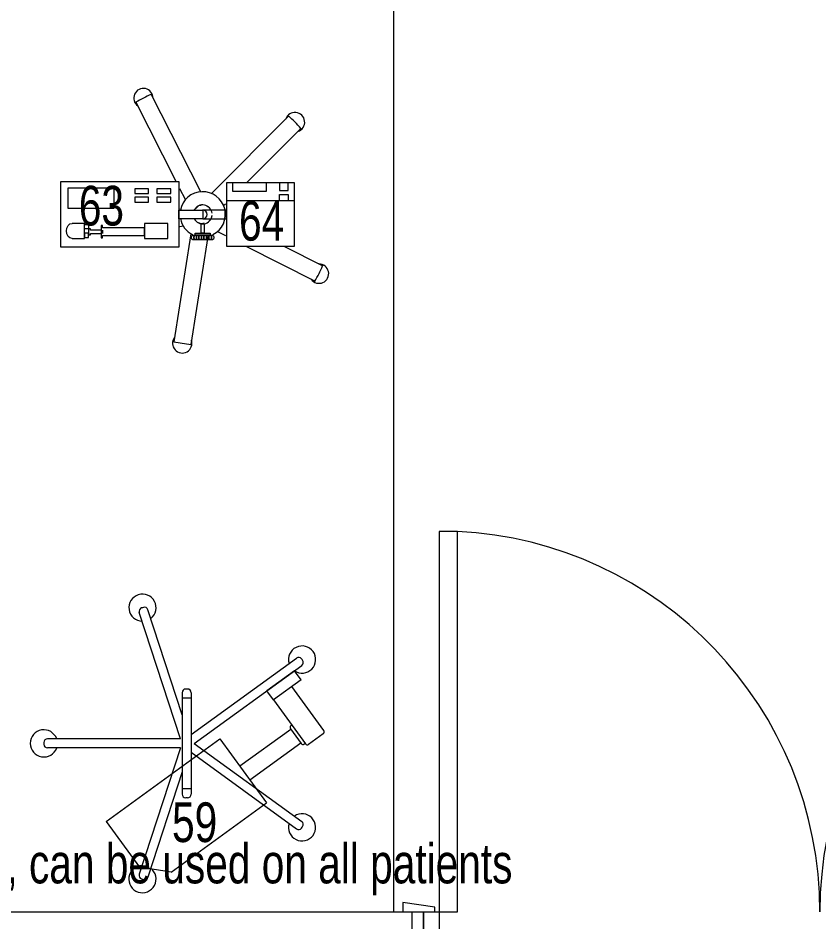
# Model space of a CAD drawing. Header units: metres. Extents: x -18745 to 220762, y -1579758 to -1356048.
# Drawn here: x 131794 to 133561, y -1460845 to -1458850 of the extents above; entities that cross this region are included whole.
import ezdxf

# ---------------------------------------------------------------- set-up
doc = ezdxf.new("R2010")
doc.units = ezdxf.units.M
doc.layers.get('0').update_dxf_attribs({"lineweight": 0})
for name, color, linetype, lineweight in [('A-100 - Copy$0$Medical Equipment and Furniture', 8, 'Continuous', 0), ('A-100 - Copy$0$Medical Equipment and Furniture1', 8, 'Continuous', 5), ('A-100 - Copy$0$Medical Equipment and Furniture2', 8, 'Continuous', 13), ('A-100 - Copy$0$Walls', 8, 'Continuous', 0), ('A-100 - Copy$0$Wooden Joinery', 8, 'Continuous', 0)]:
    doc.layers.add(name, color=color, linetype=linetype, lineweight=lineweight)
doc.styles.add('A-100 - Copy$0$X3G_ENTITY_257CFD', font='swisscl.ttf', dxfattribs={"height": 200})

# ---------------------------------------------------------------- blocks, each defined once
blk = doc.blocks.new('A-100 - Copy$0$HF12177-P')
for p, q in [((-0.0196, -0.007), (-0.1885, 0.2255)), ((0, 0), (-0.1724, 0.2372)), ((0, 0), (0.1724, 0.2372)), ((0.0196, -0.007), (0.1885, 0.2255)), ((-0.12, -0.015), (-0.12, -0.019)), ((-0.112, -0.007), (0.112, -0.007)), ((-0.1, -0.007), (-0.1, -0.027)), ((0.1, -0.007), (0.1, -0.027)), ((0.12, -0.015), (0.12, -0.019)), ((-0.0631, -0.027), (-0.2951, -0.1024)), ((-0.01, -0.0308), (-0.2889, -0.1214)), ((-0.112, -0.027), (0.112, -0.027)), ((-0.01, -0.0308), (-0.01, -0.324)), ((0.01, -0.0308), (0.01, -0.324)), ((0.01, -0.0308), (0.2889, -0.1214)), ((0.0631, -0.027), (0.2951, -0.1024))]:
    blk.add_line(p, q)
for centre, radius, start, end in [((-0.1852, 0.2378), 0.03, 325.4712, 286.5288), ((0.1852, 0.2378), 0.03, 253.4712, 214.5288), ((-0.1788, 0.2325), 0.008, 36, 125.6267), ((0.1788, 0.2325), 0.008, 54.3733, 144), ((-0.1821, 0.2302), 0.008, 126.3733, 216), ((0, -0.017), 0.315, 125.6267, 126.3733), ((0, -0.017), 0.315, 53.6267, 54.3733), ((0.1821, 0.2302), 0.008, 324, 53.6267), ((-0.112, -0.015), 0.008, 90, 180), ((-0.112, -0.019), 0.008, 180, 270), ((0.112, -0.015), 0.008, 0, 90), ((0.112, -0.019), 0.008, 270, 0), ((-0.2996, -0.1144), 0.03, 37.4712, 358.5288), ((0.2996, -0.1144), 0.03, 181.4712, 142.5288), ((-0.2926, -0.11), 0.008, 108, 197.6267), ((0, -0.017), 0.315, 197.6267, 198.3733), ((-0.2914, -0.1138), 0.008, 198.3733, 288), ((0.2914, -0.1138), 0.008, 252, 341.6267), ((0.2926, -0.11), 0.008, 342.3733, 72), ((0, -0.017), 0.315, 341.6267, 342.3733), ((0, -0.332), 0.03, 109.4712, 70.5288), ((-0.002, -0.324), 0.008, 180, 269.6267), ((0, -0.017), 0.315, 269.6267, 270.3733), ((0.002, -0.324), 0.008, 270.3733, 0)]:
    blk.add_arc(centre, radius, start, end)
blk = doc.blocks.new('A-100 - Copy$0$MONITOR ARM PLAN')
for p, q in [((0.025, -0.49375, 0), (0.025, -0.18375, 0)), ((0.025, -0.18375, 0), (0.2, -0.18375, 0)), ((0.2, -0.44375, 0), (0.2, -0.18375, 0)), ((0.2, -0.44375, 0), (0.15, -0.49375, 0)), ((0.025, -0.49375, 0), (0.15, -0.49375, 0))]:
    blk.add_line(p, q)
at = {"layer": 'A-100 - Copy$0$Medical Equipment and Furniture1'}
for p, q in [((0.025, 0.0375), (0, 0.0375)), ((0, 0.0375), (0, -0.0375)), ((0.025, 0.0375), (0.025, -0.0375)), ((0.145, 0.0125), (0.025, 0.0125)), ((0.15, 0.0075), (0.15, -0.0325)), ((0.025, -0.0375), (0, -0.0375)), ((0.025, -0.0375), (0.145, -0.0375)), ((0.09375, -0.0375), (0.09375, -0.04)), ((0.14375, -0.0375), (0.14375, -0.04)), ((0.09875, -0.045), (0.13875, -0.045)), ((0.1, -0.045), (0.1, -0.18375)), ((0.1375, -0.045), (0.1375, -0.18375))]:
    blk.add_line(p, q, dxfattribs=at)
for centre, start, end in [((0.145, 0.0075, 0), 0, 90), ((0.145, -0.0325), 270, 0), ((0.09875, -0.04), 180, 270), ((0.13875, -0.04), 270, 360)]:
    blk.add_arc(centre, 0.005, start, end, dxfattribs=at)
blk = doc.blocks.new('A-100 - Copy$0$Syringe')
at = {"layer": 'A-100 - Copy$0$Medical Equipment and Furniture2'}
for points in [[(42.9739, -11.5277), (42.7139, -11.5277), (42.7139, -11.3827), (42.9739, -11.3827), (42.9739, -11.5277)], [(42.7384, -11.5086), (42.7658, -11.5086), (42.7658, -11.475), (42.7384, -11.475)], [(42.779, -11.4899), (42.779, -11.487), (42.7748, -11.487), (42.7748, -11.5), (42.779, -11.5), (42.779, -11.497)], [(42.8023, -11.4899), (42.779, -11.4899)], [(42.8055, -11.4851), (42.8055, -11.48), (42.8023, -11.48), (42.8023, -11.5069), (42.8055, -11.5069), (42.8055, -11.5019)], [(42.8055, -11.5019), (42.8984, -11.5019), (42.8984, -11.4851), (42.8055, -11.4851)], [(42.8055, -11.4899), (42.8055, -11.497)], [(42.8055, -11.497), (42.8055, -11.4899)], [(42.8055, -11.497), (42.8055, -11.4899)], [(42.779, -11.497), (42.8023, -11.497)]]:
    blk.add_lwpolyline(points, dxfattribs=at)
for points in [[(42.8312, -11.3974), (42.7289, -11.3974), (42.7289, -11.4415), (42.8312, -11.4415)], [(42.9073, -11.3985), (42.8765, -11.3985), (42.8765, -11.4091), (42.9073, -11.4091)], [(42.956, -11.3985), (42.9252, -11.3985), (42.9252, -11.4091), (42.956, -11.4091)], [(42.9073, -11.4175), (42.8765, -11.4175), (42.8765, -11.4281), (42.9073, -11.4281)], [(42.956, -11.4175), (42.9252, -11.4175), (42.9252, -11.4281), (42.956, -11.4281)], [(42.7748, -11.487), (42.7658, -11.487), (42.7658, -11.4777), (42.7748, -11.4777)], [(42.9498, -11.475), (42.8984, -11.475), (42.8984, -11.5086), (42.9498, -11.5086)], [(42.7748, -11.4967), (42.7658, -11.4967), (42.7658, -11.5059), (42.7748, -11.5059)]]:
    blk.add_lwpolyline(points, close=True, dxfattribs=at)
at = {"layer": 'A-100 - Copy$0$Medical Equipment and Furniture2', "extrusion": (0, 0, -1)}
blk.add_ellipse((42.7384, -11.4918), major_axis=(0, 0.0168), ratio=0.733735, start_param=3.141593, end_param=6.283185, dxfattribs=at)
blk = doc.blocks.new('A-100 - Copy$0$Infusion')
at = {"layer": 'A-100 - Copy$0$Medical Equipment and Furniture2'}
for points in [[(43.0793, -11.3852), (43.0793, -11.5252), (43.2293, -11.5252), (43.2293, -11.3852), (43.0793, -11.3852)], [(43.1962, -11.4242), (43.1962, -11.4114), (43.215, -11.4114), (43.215, -11.4242)]]:
    blk.add_lwpolyline(points, dxfattribs=at)
for points in [[(43.0793, -11.3852), (43.0793, -11.4242), (43.2293, -11.4242), (43.2293, -11.3852)], [(43.0927, -11.3852), (43.0927, -11.404), (43.1673, -11.404), (43.1673, -11.3852)], [(43.1962, -11.3852), (43.1962, -11.4027), (43.215, -11.4027), (43.215, -11.3852)]]:
    blk.add_lwpolyline(points, close=True, dxfattribs=at)
blk = doc.blocks.new('A-100 - Copy$0$Infusion Syringe')
at = {"layer": 'A-100 - Copy$0$Medical Equipment and Furniture1'}
for p, q in [((43.0225, -11.4053), (42.9127, -11.1899)), ((42.9683, -11.3827), (42.8788, -11.2071)), ((43.0459, -11.409), (43.2169, -11.238)), ((43.1234, -11.3852), (43.2437, -11.2649)), ((42.9886, -11.4225), (42.9765, -11.3988)), ((42.9753, -11.4431), (42.9739, -11.4433)), ((43.0124, -11.4411), (43.017, -11.4365)), ((43.0234, -11.4354), (43.017, -11.4365)), ((43.0357, -11.4374), (43.0414, -11.4403)), ((43.0444, -11.4461), (43.0414, -11.4403)), ((43.0728, -11.4359), (43.0766, -11.432)), ((43.0407, -11.4693), (43.0453, -11.4647)), ((43.0463, -11.4583), (43.0453, -11.4647)), ((43.0791, -11.4595), (43.0793, -11.4596)), ((42.9838, -11.4812), (42.9765, -11.4824)), ((43.0175, -11.473), (43.0233, -11.476)), ((43.0297, -11.4749), (43.0233, -11.476)), ((43.0006, -11.498), (42.9627, -11.7368)), ((43.0381, -11.5039), (43.0003, -11.7427)), ((43.0592, -11.4932), (43.0766, -11.502)), ((43.1221, -11.5252), (43.2746, -11.6029)), ((43.2058, -11.5252), (43.2919, -11.5691))]:
    blk.add_line(p, q, dxfattribs=at)
for points in [[(43.0266, -11.4455), (43.0266, -11.4649), (42.9739, -11.4649), (42.9739, -11.4455)], [(43.0266, -11.4455), (43.0266, -11.4649), (43.0793, -11.4649), (43.0793, -11.4455)], [(43.043, -11.4963), (43.043, -11.5009), (43.0102, -11.5009), (43.0102, -11.4963)]]:
    blk.add_lwpolyline(points, close=True, dxfattribs=at)
for points in [[(43.0302, -11.4759), (43.0302, -11.4963), (43.0229, -11.4963), (43.0229, -11.4759)], [(43.0046, -11.5009), (43.0485, -11.5009)], [(43.0485, -11.5116), (43.0046, -11.5116)]]:
    blk.add_lwpolyline(points, dxfattribs=at)
for centre, radius, start, end in [((42.8958, -11.1985), 0.0214, 359.734, 234.266), ((43.0266, -11.4552), 0.2881, 113.2187, 120.7813), ((43.2303, -11.2515), 0.0214, 287.734, 162.266), ((43.0266, -11.4552), 0.2881, 41.2187, 48.7813), ((43.0266, -11.4552), 0.0501, 296.8163, 169.3714), ((43.0266, -11.4552), 0.021, 6.8276, 152.4616), ((43.0266, -11.4552), 0.00972, 270, 90), ((43.0266, -11.4552), 0.0501, 190.6286, 243.1837), ((43.0266, -11.4552), 0.021, 207.5384, 353.1724), ((43.2833, -11.586), 0.0214, 215.734, 90.266), ((43.0266, -11.4552), 0.2881, 329.2187, 336.7813), ((42.9815, -11.7398), 0.0214, 143.734, 18.266), ((43.0266, -11.4552), 0.2881, 257.2187, 264.7813)]:
    blk.add_arc(centre, radius, start, end, dxfattribs=at)
for centre in [(43.0046, -11.5062), (43.0101, -11.5062), (43.0156, -11.5062), (43.0211, -11.5062), (43.0266, -11.5062), (43.0321, -11.5062), (43.0375, -11.5062), (43.043, -11.5062), (43.0485, -11.5062)]:
    blk.add_ellipse(centre, major_axis=(0, -0.00537), ratio=0.510594, start_param=3.141593, end_param=9.424778, dxfattribs=at)
for name in ['A-100 - Copy$0$Syringe', 'A-100 - Copy$0$Infusion']:
    blk.add_blockref(name, (0, 0), dxfattribs=at)
blk = doc.blocks.new('A-100 - Copy$0$A$C009F45C9')
at = {"layer": 'A-100 - Copy$0$Wooden Joinery'}
for p, q in [((844, -1650), (754, -1650)), ((844, -1670), (754, -1670)), ((724, -1690), (724, -1680)), ((744, -1690), (724, -1690)), ((744, -1690), (744, -1680)), ((884, -1690), (844, -1690)), ((844, -1700), (844, -1690)), ((854, -1690), (854, -1680)), ((874, -1690), (874, -1680)), ((884, -1700), (884, -1690)), ((724, -1750), (724, -1760)), ((744, -1750), (724, -1750)), ((744, -1750), (744, -1760)), ((844, -1740), (844, -1750)), ((884, -1750), (844, -1750)), ((854, -1750), (854, -1760)), ((874, -1750), (874, -1760)), ((884, -1740), (884, -1750)), ((844, -1770), (754, -1770)), ((844, -1790), (754, -1790))]:
    blk.add_line(p, q, dxfattribs=at)
for points in [[(75, -50), (85, -50), (95, 20), (75, 20)], [(-75, -60), (-85, -60), (-95, 10), (-75, 10)], [(75, -100), (914, -100), (914, -60), (75, -60)], [(75, -1700), (914, -1700), (914, -1740), (75, -1740)], [(75, -1700), (914, -1700), (914, -1740), (75, -1740)], [(-75, -1740), (-85, -1740), (-95, -1810), (-75, -1810)], [(75, -1750), (85, -1750), (95, -1820), (75, -1820)]]:
    blk.add_lwpolyline(points, close=True, dxfattribs=at)
for points in [[(75, -25), (-75, -25), (-75, 0), (75, 0), (75, -25)], [(75, -25), (75, -60), (35, -60), (35, -70), (-75, -70), (-75, -25), (75, -25)], [(75, -1775), (75, -1740), (35, -1740), (35, -1730), (-75, -1730), (-75, -1775), (75, -1775)], [(75, -1775), (-75, -1775), (-75, -1800), (75, -1800), (75, -1775)]]:
    blk.add_lwpolyline(points, dxfattribs=at)
for centre, radius, start, end in [((75, -60), 840, 270, 357.2706), ((75, -1740), 840, 2.7294, 90), ((754, -1680), 30, 90, 180), ((844, -1680), 30, 0, 90), ((754, -1680), 10, 90, 180), ((844, -1680), 10, 0, 90), ((754, -1760), 30, 180, 270), ((754, -1760), 10, 180, 270), ((844, -1760), 10, 270, 0), ((844, -1760), 30, 270, 0)]:
    blk.add_arc(centre, radius, start, end, dxfattribs=at)
blk = doc.blocks.new('A-100 - Copy')
at = {"layer": 'A-100 - Copy$0$Medical Equipment and Furniture'}
blk.add_line((132622.1, -1458322.7, 0), (132622.1, -1460822.7, 0), dxfattribs=at)
blk.add_line((132622.1, -1458322.7, 0), (132622.1, -1460822.7, 0), dxfattribs=at)
at = {"layer": 'A-100 - Copy$0$Walls'}
blk.add_line((132663.3, -1460972.7, 0), (132663.3, -1460822.7, 0), dxfattribs=at)
at = {"layer": 'A-100 - Copy$0$Walls', "elevation": 0}
blk.add_lwpolyline([(119782.1, -1460822.7), (132663.3, -1460822.7)], dxfattribs=at)
at = {"layer": 'A-100 - Copy$0$Medical Equipment and Furniture', "xscale": 1000, "yscale": 1000, "zscale": 1000}
blk.add_blockref('A-100 - Copy$0$Infusion Syringe', (89174.7, -1447828.4, 0), dxfattribs=at)
at = {"layer": 'A-100 - Copy$0$Medical Equipment and Furniture', "extrusion": (-1.92689e-13, -1.39405e-12, -1), "xscale": -1000.000000000001, "yscale": 1000.000000000001, "zscale": -1000.000000000001, "rotation": 90.01496832471715}
blk.add_blockref('A-100 - Copy$0$HF12177-P', (-132182.8, -1460451.3, 0), dxfattribs=at)
at = {"layer": 'A-100 - Copy$0$Medical Equipment and Furniture', "xscale": 1000, "yscale": 1000, "zscale": 1000, "rotation": 305.9850316752795}
blk.add_blockref('A-100 - Copy$0$MONITOR ARM PLAN', (132373.3, -1460313, 0), dxfattribs=at)
at = {"layer": 'A-100 - Copy$0$Wooden Joinery', "rotation": 90}
blk.add_blockref('A-100 - Copy$0$A$C009F45C9', (132663.3, -1460897.7, 0), dxfattribs=at)
at = {"layer": 'A-100 - Copy$0$Medical Equipment and Furniture', "char_height": 87.47, "attachment_point": 2, "style": 'A-100 - Copy$0$X3G_ENTITY_257CFD'}
for s, insert in [('63', (131977.8, -1459220.6, 0)), ('64', (132331.4, -1459254, 0)), ('59', (132183.5, -1460581.5, 0))]:
    blk.add_mtext(s, dxfattribs=dict(at, insert=insert))
at = {"layer": 'A-100 - Copy$0$Medical Equipment and Furniture', "insert": (132087.3, -1460672.7, 0), "char_height": 87.473, "width": 3260.537, "attachment_point": 2, "style": 'A-100 - Copy$0$X3G_ENTITY_257CFD'}
blk.add_mtext('59 is mobile, can be used on all patients', dxfattribs=at)

msp = doc.modelspace()

# ---------------------------------------------------------------- block references
msp.add_blockref('A-100 - Copy', (0, 0))

doc.saveas('drawing.dxf')
